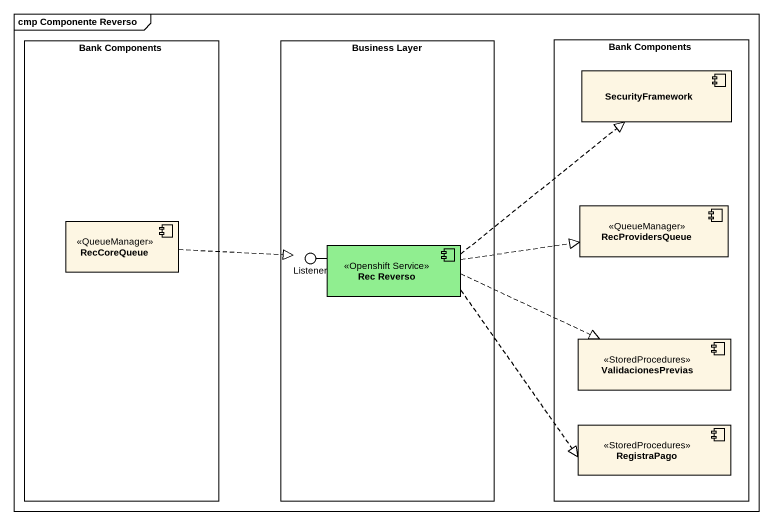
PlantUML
@startuml
mainframe cmp Componente Reverso
rectangle "Bank Components" as Bank_Components {
  component RecCoreQueue <<QueueManager>>
}
rectangle "Business Layer" as Business_Layer {
  component "Rec Reverso" as Rec_Reverso <<Openshift Service>> #90EE90
}
rectangle "Bank Components" as Bank_Components_2 {
  component SecurityFramework
  component RecProvidersQueue <<QueueManager>>
  component ValidacionesPrevias <<StoredProcedures>>
  component RegistraPago <<StoredProcedures>>
}
() Listener
Rec_Reverso -left- Listener
RecCoreQueue .right.|> Listener
Rec_Reverso .up.|> SecurityFramework
Rec_Reverso .right.|> RecProvidersQueue
Rec_Reverso .right.|> ValidacionesPrevias
Rec_Reverso ..|> RegistraPago
@enduml
